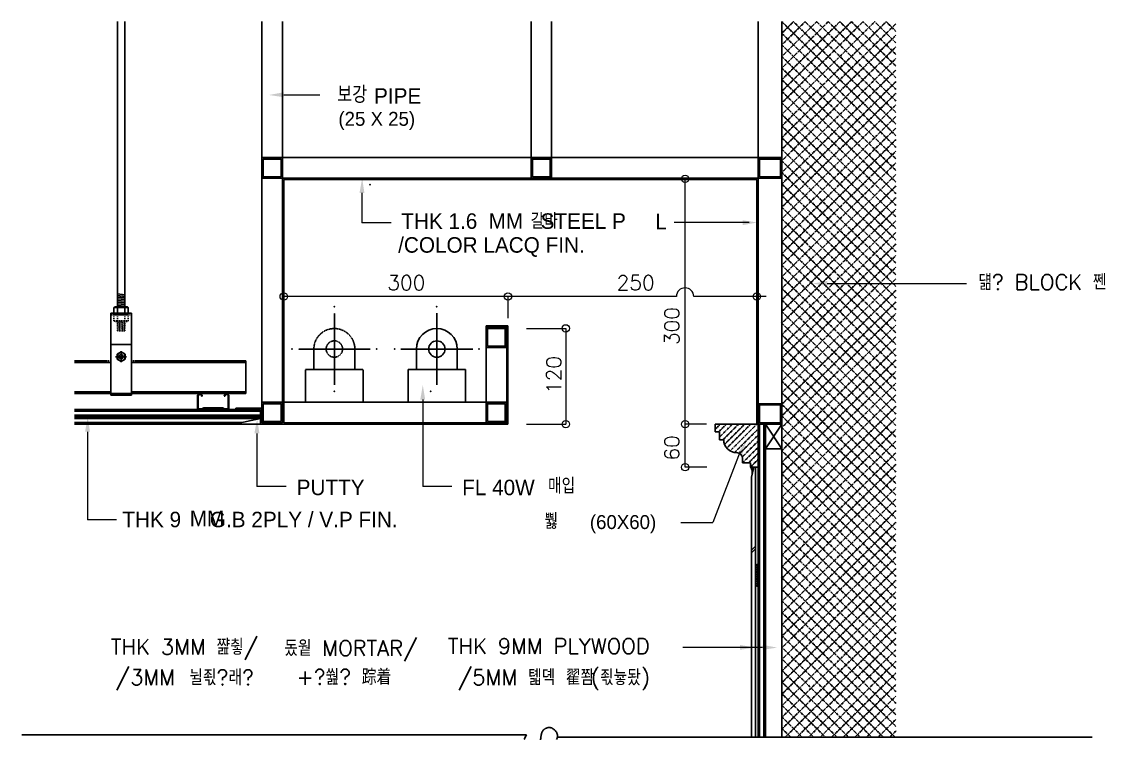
# Model space of a CAD drawing. Header units: inches. Extents: x -1249499 to 290957, y -589671 to 1013543.
# Drawn here: x -890690 to -889432, y 251800 to 252634 of the extents above; entities that cross this region are included whole.
import ezdxf

# ---------------------------------------------------------------- set-up
doc = ezdxf.new("R2010")
doc.units = ezdxf.units.IN
doc.header["$MEASUREMENT"] = 0
for name, pattern in [('CENTER', [2, 1.25, -0.25, 0.25, -0.25]), ('HD10', [0.25, 0.15, -0.1]), ('HIDDEN', [2, 1, -1]), ('HIDDEN2', [0.1875, 0.125, -0.0625])]:
    doc.linetypes.add(name, pattern=pattern)
for name, color, linetype in [('11', 13, 'CENTER'), ('2', 3, 'Continuous'), ('3', 2, 'Continuous'), ('31', 54, 'Continuous'), ('5', 5, 'Continuous'), ('9', 9, 'Continuous')]:
    doc.layers.add(name, color=color, linetype=linetype)
doc.layers.add('8', color=8, linetype='Continuous', lineweight=5)
doc.styles.add('HGS', font='ses.shx', dxfattribs={"height": 125, "bigfont": 'shs.shx'})
doc.styles.add('HS', font='romans', dxfattribs={"bigfont": 'hs'})

msp = doc.modelspace()

# ---------------------------------------------------------------- linework, layer by layer
at = {"layer": '11'}
for p, q in [((-889807.2, 252525.8), (-889699.4, 252633.6)), ((-889807.2, 252539.2), (-889712.9, 252633.6)), ((-889807.2, 252552.7), (-889726.4, 252633.6)), ((-889807.2, 252512.3), (-889686, 252633.6)), ((-889807.2, 252566.2), (-889739.8, 252633.6)), ((-889807.2, 252593.1), (-889766.8, 252633.6)), ((-889807.2, 252606.6), (-889780.2, 252633.6)), ((-889807.2, 252579.6), (-889753.3, 252633.6)), ((-889807.2, 252620.1), (-889793.7, 252633.6)), ((-889674.7, 252501), (-889807.2, 252633.5)), ((-889807.2, 252498.8), (-889674.7, 252631.3)), ((-889674.7, 252514.5), (-889793.8, 252633.6)), ((-889674.7, 252528), (-889780.3, 252633.6)), ((-889674.7, 252541.4), (-889766.9, 252633.6)), ((-889674.7, 252541.4), (-889766.9, 252633.6)), ((-889674.7, 252554.9), (-889753.4, 252633.6)), ((-889674.7, 252554.9), (-889753.4, 252633.6)), ((-889674.7, 252568.4), (-889739.9, 252633.6)), ((-889674.7, 252568.4), (-889739.9, 252633.6)), ((-889674.7, 252581.8), (-889726.5, 252633.6)), ((-889674.7, 252595.3), (-889713, 252633.6)), ((-889674.7, 252608.8), (-889699.5, 252633.6)), ((-889674.7, 252622.2), (-889686.1, 252633.6)), ((-889674.7, 252487.5), (-889807.2, 252620.1)), ((-889807.2, 252485.4), (-889674.7, 252617.9)), ((-889674.7, 252474.1), (-889807.2, 252606.6)), ((-889807.2, 252471.9), (-889674.7, 252604.4)), ((-889674.7, 252460.6), (-889807.2, 252593.1)), ((-889807.2, 252458.4), (-889674.7, 252590.9)), ((-889674.7, 252447.1), (-889807.2, 252579.6)), ((-889807.2, 252445), (-889674.7, 252577.5)), ((-889674.7, 252433.7), (-889807.2, 252566.2)), ((-889807.2, 252431.5), (-889674.7, 252564)), ((-889674.7, 252420.2), (-889807.2, 252552.7)), ((-889807.2, 252418), (-889674.7, 252550.5)), ((-889674.7, 252406.7), (-889807.2, 252539.2)), ((-889807.2, 252404.6), (-889674.7, 252537.1)), ((-889674.7, 252393.3), (-889807.2, 252525.8)), ((-889674.7, 252393.3), (-889807.2, 252525.8)), ((-889807.2, 252391.1), (-889674.7, 252523.6)), ((-889674.7, 252379.8), (-889807.2, 252512.3)), ((-889674.7, 252379.8), (-889807.2, 252512.3)), ((-889807.2, 252377.6), (-889674.7, 252510.1)), ((-889674.7, 252366.3), (-889807.2, 252498.8)), ((-889807.2, 252364.1), (-889674.7, 252496.7)), ((-889674.7, 252352.9), (-889807.2, 252485.4)), ((-889807.2, 252350.7), (-889674.7, 252483.2)), ((-889674.7, 252339.4), (-889807.2, 252471.9)), ((-889807.2, 252337.2), (-889674.7, 252469.7)), ((-889674.7, 252325.9), (-889807.2, 252458.4)), ((-889807.2, 252323.7), (-889674.7, 252456.2)), ((-889674.7, 252312.5), (-889807.2, 252445)), ((-889807.2, 252310.3), (-889674.7, 252442.8)), ((-889674.7, 252299), (-889808, 252432.2)), ((-889807.2, 252296.8), (-889674.7, 252429.3)), ((-889674.7, 252285.5), (-889807.2, 252418)), ((-889807.2, 252283.3), (-889674.7, 252415.8)), ((-889674.7, 252272), (-889807.2, 252404.6)), ((-889807.2, 252269.9), (-889674.7, 252402.4)), ((-889674.7, 252258.6), (-889807.2, 252391.1)), ((-889807.2, 252256.4), (-889674.7, 252388.9)), ((-889674.7, 252245.1), (-889807.2, 252377.6)), ((-889807.2, 252242.9), (-889674.7, 252375.4)), ((-889674.7, 252231.6), (-889807.2, 252364.1)), ((-889807.2, 252229.5), (-889674.7, 252362)), ((-889674.7, 252218.2), (-889807.2, 252350.7)), ((-889807.2, 252216), (-889674.7, 252348.5)), ((-889674.7, 252204.7), (-889807.2, 252337.2)), ((-889807.2, 252202.5), (-889674.7, 252335)), ((-889674.7, 252191.2), (-889807.2, 252323.7)), ((-889807.2, 252189.1), (-889674.7, 252321.6)), ((-889674.7, 252177.8), (-889807.2, 252310.3)), ((-889807.2, 252175.6), (-889674.7, 252308.1)), ((-889674.7, 252164.3), (-889807.2, 252296.8)), ((-889807.2, 252162.1), (-889674.7, 252294.6)), ((-889674.7, 252150.8), (-889808, 252284.1)), ((-889807.2, 252148.6), (-889674.7, 252281.2)), ((-889674.7, 252137.4), (-889807.2, 252269.9)), ((-889807.2, 252135.2), (-889674.7, 252267.7)), ((-889674.7, 252123.9), (-889807.2, 252256.4)), ((-889807.2, 252121.7), (-889674.7, 252254.2)), ((-889674.7, 252110.4), (-889807.2, 252242.9)), ((-889807.2, 252108.2), (-889674.7, 252240.7)), ((-889674.7, 252097), (-889807.2, 252229.5)), ((-889807.2, 252094.8), (-889674.7, 252227.3)), ((-889674.7, 252083.5), (-889807.2, 252216)), ((-889807.2, 252081.3), (-889674.7, 252213.8)), ((-889674.7, 252070), (-889807.2, 252202.5)), ((-889807.2, 252067.8), (-889674.7, 252200.3)), ((-889674.7, 252056.5), (-889807.2, 252189.1)), ((-889807.2, 252054.4), (-889674.7, 252186.9)), ((-889674.7, 252043.1), (-889807.2, 252175.6)), ((-889884.8, 252159.9), (-889878.7, 252166)), ((-889880.7, 252157), (-889871.7, 252166)), ((-889879.8, 252150.8), (-889864.7, 252165.9)), ((-889875.5, 252148), (-889857.5, 252166)), ((-889873.8, 252142.6), (-889850.4, 252166)), ((-889871.2, 252138.2), (-889843.4, 252166)), ((-889867.3, 252135), (-889836.3, 252166)), ((-889807.2, 252040.9), (-889674.7, 252173.4)), ((-889674.7, 252029.6), (-889807.2, 252162.1)), ((-889862.1, 252133.2), (-889834.8, 252160.4)), ((-889856.2, 252132), (-889834.8, 252153.3)), ((-889807.2, 252027.4), (-889674.7, 252159.9)), ((-889674.7, 252016.1), (-889807.2, 252148.6)), ((-889853.1, 252128), (-889834.8, 252146.3)), ((-889852.8, 252121.2), (-889834.8, 252139.2)), ((-889674.7, 252002.7), (-889808, 252135.9)), ((-889807.2, 252014), (-889674.7, 252146.5)), ((-889845.9, 252121), (-889834.8, 252132.1)), ((-889843.9, 252116), (-889834.8, 252125)), ((-889807.2, 252000.5), (-889674.7, 252133)), ((-889674.7, 251989.2), (-889807.2, 252121.7)), ((-889807.2, 251987), (-889674.7, 252119.5)), ((-889674.7, 251975.7), (-889807.2, 252108.2)), ((-889807.2, 251973.6), (-889674.7, 252106.1)), ((-889674.7, 251963), (-889807.2, 252095.5)), ((-889807.2, 251960.1), (-889674.7, 252092.6)), ((-889674.7, 251949.5), (-889807.2, 252082)), ((-889807.2, 251946.6), (-889674.7, 252079.1)), ((-889674.7, 251936), (-889807.2, 252068.5)), ((-889807.2, 251933.1), (-889674.7, 252065.7)), ((-889674.7, 251922.6), (-889807.2, 252055.1)), ((-889807.2, 251919.7), (-889674.7, 252052.2)), ((-889674.7, 251909.1), (-889807.2, 252041.6)), ((-889807.2, 251906.2), (-889674.7, 252038.7)), ((-889674.7, 251895.6), (-889807.2, 252028.1)), ((-889807.2, 251892.7), (-889674.7, 252025.2)), ((-889674.7, 251882.1), (-889807.2, 252014.7)), ((-889807.2, 251879.3), (-889674.7, 252011.8)), ((-889674.7, 251868.7), (-889807.2, 252001.2)), ((-889807.2, 251865.8), (-889674.7, 251998.3)), ((-889674.7, 251855.2), (-889808, 251988.5)), ((-889807.2, 251852.3), (-889674.7, 251984.8)), ((-889674.7, 251841.7), (-889807.2, 251974.2)), ((-889807.2, 251838.9), (-889674.7, 251971.4)), ((-889674.7, 251828.3), (-889807.2, 251960.8)), ((-889807.2, 251825.4), (-889674.7, 251957.9)), ((-889674.7, 251814.8), (-889807.2, 251947.3)), ((-889807.2, 251811.9), (-889674.7, 251944.4)), ((-889674.7, 251936), (-889676.9, 251938.2)), ((-889675.8, 251802.4), (-889807.2, 251933.8)), ((-889803.3, 251802.4), (-889674.7, 251931)), ((-889689.3, 251802.4), (-889807.2, 251920.4)), ((-889789.8, 251802.4), (-889674.7, 251917.5)), ((-889702.8, 251802.4), (-889807.2, 251906.9)), ((-889776.3, 251802.4), (-889674.7, 251904)), ((-889716.2, 251802.4), (-889807.2, 251893.4)), ((-889762.8, 251802.4), (-889674.7, 251890.6)), ((-889729.7, 251802.4), (-889807.2, 251880)), ((-889749.4, 251802.4), (-889674.7, 251877.1)), ((-889743.2, 251802.4), (-889807.2, 251866.5)), ((-889735.9, 251802.4), (-889674.7, 251863.6)), ((-889756.6, 251802.4), (-889807.2, 251853)), ((-889722.4, 251802.4), (-889674.7, 251850.2)), ((-889770.1, 251802.4), (-889807.2, 251839.6)), ((-889709, 251802.4), (-889674.7, 251836.7)), ((-889783.6, 251802.4), (-889807.2, 251826.1)), ((-889695.5, 251802.4), (-889674.7, 251823.2)), ((-889797, 251802.4), (-889807.2, 251812.6)), ((-889682, 251802.4), (-889674.7, 251809.7))]:
    msp.add_line(p, q, dxfattribs=at)
at = {"layer": '2'}
msp.add_line((-889807.2, 252633.6), (-889807.2, 251802.4), dxfattribs=at)
at = {"layer": '3'}
for p, q in [((-890412.6, 252183.2), (-890628.7, 252183.2)), ((-890412.6, 252174.6), (-890628.7, 252174.6)), ((-890411, 252184.7), (-890441.5, 252184.7)), ((-890441.5, 252184.7), (-890441.5, 252183.2)), ((-890412.6, 252183.2), (-890412.6, 252166)), ((-890412.6, 252183.2), (-890412.6, 252166)), ((-890412.6, 252166), (-890628.7, 252166)), ((-890412.6, 252172.7), (-890443.1, 252166)), ((-890412.6, 252166), (-890385.7, 252166)), ((-890411, 252167.6), (-890387.2, 252167.6)), ((-889884.8, 252157), (-889884.8, 252166)), ((-889884.8, 252166), (-889834.8, 252166)), ((-889834.8, 251802.4), (-889834.8, 252166)), ((-889826.3, 252166), (-889826.3, 252092.6)), ((-889807.2, 252166), (-889826.3, 252166)), ((-889807.2, 252137.5), (-889807.2, 252166)), ((-889884.8, 252157), (-889879.8, 252157)), ((-889879.8, 252148), (-889879.8, 252157)), ((-889879.8, 252148), (-889874.8, 252148)), ((-889834.8, 252116), (-889834.8, 252136)), ((-889826.3, 252137.5), (-889807.2, 252137.5)), ((-889852.8, 252126), (-889852.8, 252121)), ((-889843.8, 252121), (-889852.8, 252121)), ((-889843.8, 252116), (-889843.8, 252121)), ((-889843.8, 252116), (-889834.8, 252116)), ((-889839.6, 252116), (-889842.5, 252104.5)), ((-889837.7, 252116), (-889834.8, 252116)), ((-889837.7, 251802.4), (-889837.7, 252116)), ((-889826.3, 252110.8), (-889826.3, 251802.4)), ((-889842.5, 251802.4), (-889842.5, 252104.5)), ((-889834.8, 251984.4), (-889834.8, 251995.5))]:
    msp.add_line(p, q, dxfattribs=at)
for points in [[(-890480.3, 252198.7, 1), (-890485.9, 252198.7), (-890485.9, 252183.7, 0.414214), (-890485.3, 252183.2), (-890480.3, 252183.2, 0.16703), (-890480, 252183.3), (-890479.2, 252183.9, -0.16703), (-890478.8, 252184), (-890467.6, 252184), (-890456.3, 252184, -0.16703), (-890455.9, 252183.9), (-890455.2, 252183.3, 0.16703), (-890454.8, 252183.2), (-890449.9, 252183.2, 0.414214), (-890449.3, 252183.7), (-890449.3, 252198.7, 1), (-890454.8, 252198.7)], [(-890454, 252198.7, -0.414214), (-890452.1, 252200.6, -0.414214), (-890450.1, 252198.7), (-890450.1, 252184), (-890454.8, 252184, -0.16703), (-890455.2, 252184.1), (-890455.9, 252184.8, 0.16703), (-890456.3, 252184.9), (-890467.6, 252184.9), (-890478.8, 252184.9, 0.16703), (-890479.2, 252184.8), (-890480, 252184.1, -0.16703), (-890480.3, 252184), (-890485, 252184), (-890485, 252198.7, -0.414214), (-890483.1, 252200.6, -0.414214), (-890481.2, 252198.7)]]:
    msp.add_lwpolyline(points, format="xyb", dxfattribs=at)
for points in [[(-890411, 252191.4), (-890387.2, 252191.4), (-890387.2, 252167.6)], [(-890411, 252167.6), (-890411, 252191.4)]]:
    msp.add_lwpolyline(points, dxfattribs=at)
for centre, radius, start, end in [((-889859.8, 252148), 15, 179.9079, 270), ((-889859.8, 252126), 7, 0, 90)]:
    msp.add_arc(centre, radius, start, end, dxfattribs=at)
at = {"layer": '31'}
for p, q in [((-890578.8, 252302.4), (-890578.8, 252633.6)), ((-890570.2, 252302.4), (-890570.2, 252633.6)), ((-890411, 252633.6), (-890411, 252475.6)), ((-890387.2, 252633.6), (-890387.2, 252475.6)), ((-890098.5, 252633.6), (-890098.5, 252475.6)), ((-890074.7, 252633.6), (-890074.7, 252475.6)), ((-889834.8, 252633.6), (-889834.8, 252475.6)), ((-890411, 252475.6), (-890411, 252451.7)), ((-890411, 252475.6), (-890387.2, 252475.6)), ((-890387.2, 252475.6), (-890387.2, 252451.7)), ((-890387.2, 252475.6), (-890098.5, 252475.6)), ((-890074.7, 252475.6), (-889807.2, 252475.6)), ((-890411, 252451.7), (-890411, 252191.4)), ((-890387.2, 252451.7), (-890098.5, 252451.7)), ((-890387.2, 252451.7), (-890387.2, 252167.6)), ((-890074.7, 252451.7), (-889807.2, 252451.7)), ((-889834.8, 252451.7), (-889834.8, 252166)), ((-890385.7, 252450.2), (-889836.4, 252450.2)), ((-890385.7, 252450.2), (-890385.7, 252167.6)), ((-889836.4, 252450.2), (-889836.4, 252166)), ((-890570.2, 252316.4), (-890578.8, 252317.4)), ((-890570.2, 252314.5), (-890578.8, 252315.5)), ((-890570.2, 252312.6), (-890578.8, 252313.6)), ((-890566.3, 252301.5), (-890582.8, 252301.5)), ((-890582.8, 252301.5), (-890582.8, 252294.8)), ((-890568.3, 252302.4), (-890580.7, 252302.4)), ((-890570.2, 252310.7), (-890578.8, 252311.7)), ((-890570.2, 252308.8), (-890578.8, 252309.7)), ((-890570.2, 252306.9), (-890578.8, 252307.8)), ((-890570.2, 252305), (-890578.8, 252305.9)), ((-890570.2, 252303.1), (-890578.8, 252304)), ((-890578.6, 252301.5), (-890578.6, 252294.8)), ((-890570.4, 252301.5), (-890570.4, 252294.8)), ((-890566.3, 252301.5), (-890566.3, 252294.8)), ((-890586.4, 252199.6), (-890586.4, 252294.8)), ((-890562.6, 252294.8), (-890586.4, 252294.8)), ((-890566.3, 252294.8), (-890582.8, 252294.8)), ((-890562.6, 252199.6), (-890562.6, 252294.8)), ((-890207.9, 252253.3), (-890207.9, 252294.9)), ((-890150.7, 252280.3), (-890125.3, 252280.3)), ((-890150.7, 252278.8), (-890126.8, 252278.8)), ((-890126.8, 252278.8), (-890126.8, 252167.6)), ((-890125.3, 252280.3), (-890125.3, 252166)), ((-890586.4, 252258.7), (-890562.6, 252258.7)), ((-890579.3, 252247.2), (-890574.5, 252249.9)), ((-890574.5, 252244.4), (-890574.5, 252250.9)), ((-890574.5, 252249.9), (-890569.8, 252247.2)), ((-890207.9, 252253.3), (-890249.6, 252253.3)), ((-890231.7, 252229.5), (-890231.7, 252253.3)), ((-890207.9, 252253.3), (-890207.9, 252211.6)), ((-890207.9, 252253.3), (-890166.2, 252253.3)), ((-890184.1, 252229.5), (-890184.1, 252253.3)), ((-890150.7, 252255), (-890150.7, 252191.4)), ((-890150.7, 252255), (-890126.8, 252255)), ((-890628.7, 252239.6), (-890591.2, 252239.6)), ((-890574.5, 252244.4), (-890581, 252244.4)), ((-890579.3, 252241.7), (-890579.3, 252247.2)), ((-890574.5, 252238.9), (-890579.3, 252241.7)), ((-890574.5, 252244.4), (-890568.1, 252244.4)), ((-890574.5, 252244.4), (-890574.5, 252237.9)), ((-890569.8, 252241.7), (-890574.5, 252238.9)), ((-890569.8, 252247.2), (-890569.8, 252241.7)), ((-890429.6, 252239.6), (-890557.9, 252239.6)), ((-890241.2, 252191.4), (-890241.2, 252229.5)), ((-890174.6, 252229.5), (-890241.2, 252229.5)), ((-890174.6, 252191.4), (-890174.6, 252229.5)), ((-890628.7, 252201.5), (-890429.6, 252201.5)), ((-890562.6, 252199.6), (-890586.4, 252199.6)), ((-890429.6, 252201.5), (-890557.9, 252201.5)), ((-890481.2, 252198.7), (-890480.3, 252198.7)), ((-890454, 252198.7), (-890454.8, 252198.7)), ((-890385.7, 252191.4), (-890150.7, 252191.4)), ((-890150.7, 252191.4), (-890126.8, 252191.4)), ((-890385.7, 252167.6), (-890126.8, 252167.6)), ((-890385.7, 252166), (-890125.3, 252166)), ((-889807.2, 252166), (-889834.8, 252166))]:
    msp.add_line(p, q, dxfattribs=at)
at = {"layer": '31', "linetype": 'HIDDEN'}
for p, q in [((-890562.6, 252292.9), (-890586.4, 252292.9)), ((-890582.8, 252292.9), (-890566.3, 252292.9)), ((-890582.8, 252286.2), (-890582.8, 252292.9)), ((-890578.6, 252286.2), (-890578.6, 252292.9)), ((-890570.4, 252286.2), (-890570.4, 252292.9)), ((-890566.3, 252286.2), (-890566.3, 252292.9)), ((-890582.8, 252286.2), (-890566.3, 252286.2)), ((-890580.7, 252285.3), (-890568.3, 252285.3)), ((-890578.8, 252285.3), (-890578.8, 252274.5)), ((-890570.2, 252284), (-890578.8, 252285)), ((-890570.2, 252282.1), (-890578.8, 252283.1)), ((-890570.2, 252280.2), (-890578.8, 252281.2)), ((-890570.2, 252278.3), (-890578.8, 252279.3)), ((-890570.2, 252276.4), (-890578.8, 252277.4)), ((-890570.2, 252274.5), (-890578.8, 252275.5)), ((-890570.2, 252274.5), (-890578.8, 252274.5)), ((-890570.2, 252285.3), (-890570.2, 252274.5)), ((-890586.4, 252239.6), (-890591.2, 252239.6)), ((-890557.9, 252239.6), (-890562.6, 252239.6)), ((-890586.4, 252201.5), (-890591.2, 252201.5)), ((-890557.9, 252201.5), (-890562.6, 252201.5))]:
    msp.add_line(p, q, dxfattribs=at)
at = {"layer": '31', "linetype": 'HD10'}
for p, q in [((-890326.9, 252253.3), (-890326.9, 252294.9)), ((-890326.9, 252253.3), (-890368.6, 252253.3)), ((-890350.8, 252229.5), (-890350.8, 252253.3)), ((-890326.9, 252253.3), (-890285.3, 252253.3)), ((-890326.9, 252253.3), (-890326.9, 252211.6)), ((-890303.1, 252229.5), (-890303.1, 252253.3)), ((-890586.4, 252237.6), (-890628.7, 252237.6)), ((-890429.6, 252237.6), (-890562.6, 252237.6)), ((-890360.3, 252229.5), (-890293.6, 252229.5)), ((-890360.3, 252192.9), (-890360.3, 252229.5)), ((-890293.6, 252191.4), (-890293.6, 252229.5)), ((-890586.4, 252203.4), (-890628.7, 252203.4)), ((-890429.6, 252203.4), (-890562.6, 252203.4))]:
    msp.add_line(p, q, dxfattribs=at)
at = {"layer": '31', "linetype": 'Continuous'}
msp.add_line((-890429.6, 252239.6), (-890429.6, 252201.5), dxfattribs=at)
at = {"layer": '31'}
for points in [[(-890074.7, 252475.6), (-890098.5, 252475.6), (-890098.5, 252451.7)], [(-890074.7, 252451.7), (-890074.7, 252475.6)], [(-889807.2, 252475.6), (-889834.8, 252475.6), (-889834.8, 252451.7)], [(-889807.2, 252451.7), (-889807.2, 252475.6)], [(-890387.2, 252451.7), (-890411, 252451.7)], [(-890098.5, 252451.7), (-890074.7, 252451.7)], [(-889834.8, 252451.7), (-889807.2, 252451.7)], [(-890150.7, 252255), (-890150.7, 252280.3)], [(-890126.8, 252255), (-890126.8, 252278.8)], [(-890126.8, 252255), (-890126.8, 252278.8)], [(-890150.7, 252191.4), (-890150.7, 252167.6)], [(-890126.8, 252167.6), (-890126.8, 252191.4)], [(-890126.8, 252167.6), (-890126.8, 252191.4)], [(-889807.2, 252189.8), (-889834.8, 252189.8)]]:
    msp.add_lwpolyline(points, dxfattribs=at)
for points in [[(-890388.8, 252453.3), (-890409.5, 252453.3), (-890409.5, 252474), (-890388.8, 252474)], [(-890096.9, 252453.3), (-890076.2, 252453.3), (-890076.2, 252474), (-890096.9, 252474)], [(-889833.3, 252453.3), (-889808.8, 252453.3), (-889808.8, 252474), (-889833.3, 252474)], [(-890149.1, 252256.5), (-890128.4, 252256.5), (-890128.4, 252277.3), (-890149.1, 252277.3)], [(-890149.1, 252169.1), (-890128.4, 252169.1), (-890128.4, 252189.8), (-890149.1, 252189.8)], [(-889833.3, 252167.6), (-889808.8, 252167.6), (-889808.8, 252188.3), (-889833.3, 252188.3)]]:
    msp.add_lwpolyline(points, close=True, dxfattribs=at)
at = {"layer": '31', "linetype": 'HIDDEN2'}
msp.add_lwpolyline([(-890360.3, 252191.4), (-890360.3, 252192.9)], dxfattribs=at)
at = {"layer": '31', "linetype": 'HD10'}
msp.add_circle((-890326.9, 252253.3), 9.52, dxfattribs=at)
at = {"layer": '31'}
for centre, radius in [((-890207.9, 252253.3), 9.52), ((-890574.5, 252244.4), 4.76), ((-890574.5, 252244.4), 2.43)]:
    msp.add_circle(centre, radius, dxfattribs=at)
for centre, radius, start, end in [((-890580.7, 252299.7), 2.71, 40.4174, 139.5826), ((-890574.5, 252293), 9.4, 63.9922, 116.0078), ((-890568.3, 252299.7), 2.71, 40.4174, 139.5826), ((-890207.9, 252253.3), 23.8, 0, 180)]:
    msp.add_arc(centre, radius, start, end, dxfattribs=at)
at = {"layer": '31', "linetype": 'HIDDEN'}
for centre, radius, start, end in [((-890580.7, 252288), 2.71, 220.4174, 319.5826), ((-890574.5, 252294.7), 9.4, 243.9922, 296.0078), ((-890568.3, 252288), 2.71, 220.4174, 319.5826)]:
    msp.add_arc(centre, radius, start, end, dxfattribs=at)
at = {"layer": '31', "linetype": 'HD10'}
msp.add_arc((-890326.9, 252253.3), 23.8, 0, 180, dxfattribs=at)
at = {"layer": '31'}
for p in [(-890285.7, 252444.4), (-890207.9, 252302.4), (-890257, 252253.3), (-890158.8, 252253.3), (-890215.1, 252204.2)]:
    msp.add_point(p, dxfattribs=at)
at = {"layer": '31', "linetype": 'HIDDEN2'}
for p in [(-890326.9, 252302.4), (-890376, 252253.3), (-890277.8, 252253.3), (-890326.9, 252204.2)]:
    msp.add_point(p, dxfattribs=at)
at = {"layer": '5'}
for p, q in [((-890412.6, 252181.3), (-890628.7, 252181.3)), ((-890412.6, 252176.5), (-890628.7, 252176.5)), ((-890412.6, 252172.7), (-890628.7, 252172.7)), ((-890434.5, 252167.9), (-890628.7, 252167.9)), ((-889833, 252166), (-889833, 251802.4)), ((-889828.1, 252166), (-889828.1, 251802.4)), ((-889807.2, 252137.5), (-889826.3, 252166)), ((-889807.2, 252166), (-889826.3, 252137.5)), ((-889832.8, 252113.3), (-889832.8, 252113.3)), ((-889837.7, 252024.2), (-889842.5, 252019.5)), ((-889837.7, 252021.2), (-889842.5, 252016.5)), ((-889834.8, 252003.8), (-889837.7, 252000.9)), ((-889837.7, 252003.8), (-889834.8, 252000.9)), ((-889837.7, 252001.1), (-889834.8, 251998.3)), ((-889834.8, 252001.1), (-889837.7, 251998.3)), ((-889834.8, 251998.4), (-889837.7, 251995.6)), ((-889837.7, 251998.4), (-889834.8, 251995.6)), ((-889837.7, 251995.8), (-889834.8, 251992.9)), ((-889834.8, 251995.8), (-889837.7, 251992.9)), ((-889834.8, 251993.1), (-889837.7, 251990.2)), ((-889837.7, 251993.1), (-889834.8, 251990.2)), ((-889837.7, 251990.4), (-889834.8, 251987.6)), ((-889834.8, 251990.4), (-889837.7, 251987.6)), ((-889834.8, 251987.7), (-889837.7, 251984.8)), ((-889837.7, 251987.7), (-889834.8, 251984.8)), ((-889837.7, 251985.1), (-889834.8, 251982.2)), ((-889834.8, 251985.1), (-889837.7, 251982.2)), ((-889834.8, 251982.3), (-889837.7, 251979.5)), ((-889837.7, 251982.3), (-889834.8, 251979.5)), ((-889837.7, 251979.7), (-889834.8, 251976.8)), ((-889834.8, 251979.7), (-889837.7, 251976.8))]:
    msp.add_line(p, q, dxfattribs=at)
at = {"layer": '5', "linetype": 'Continuous'}
for p, q in [((-890690, 251805.2), (-890103.7, 251805.2)), ((-890068, 251802.4), (-889446.8, 251802.4))]:
    msp.add_line(p, q, dxfattribs=at)
at = {"layer": '5'}
msp.add_lwpolyline([(-890388.8, 252169.1), (-890409.5, 252169.1), (-890409.5, 252189.8), (-890388.8, 252189.8)], close=True, dxfattribs=at)
at = {"layer": '5', "linetype": 'Continuous'}
for points in [[(-890087.5, 251799.2), (-890087.4, 251800), (-890087.3, 251800.8), (-890087.2, 251801.5), (-890087.1, 251802.3), (-890087, 251803.1), (-890086.9, 251803.8), (-890086.7, 251804.6), (-890086.6, 251805.3), (-890086.4, 251806), (-890086.2, 251806.7), (-890086, 251807.3), (-890085.8, 251807.9), (-890085.5, 251808.5), (-890085.3, 251809.1), (-890085, 251809.6), (-890084.7, 251810), (-890084.3, 251810.4), (-890084, 251810.8), (-890083.6, 251811.2), (-890083.2, 251811.5), (-890082.8, 251811.8), (-890082.4, 251812.1), (-890081.9, 251812.4), (-890081.4, 251812.6), (-890081, 251812.8), (-890080.5, 251813), (-890079.9, 251813.2), (-890079.4, 251813.4), (-890078.9, 251813.5), (-890078.4, 251813.5), (-890077.8, 251813.6), (-890077.3, 251813.6), (-890076.7, 251813.6), (-890076.2, 251813.5), (-890075.6, 251813.4), (-890075.1, 251813.2), (-890074.5, 251813.1), (-890074, 251812.8), (-890073.5, 251812.5), (-890072.9, 251812.2), (-890072.4, 251811.9), (-890071.9, 251811.5), (-890071.4, 251811.1), (-890071, 251810.6), (-890070.5, 251810.1), (-890070.1, 251809.7), (-890069.7, 251809.1), (-890069.3, 251808.6), (-890069, 251808.1), (-890068.7, 251807.5), (-890068.4, 251807), (-890068.2, 251806.4), (-890068, 251805.8), (-890067.9, 251805.2), (-890067.8, 251804.5), (-890067.8, 251803.9), (-890067.8, 251803.2), (-890067.9, 251802.5), (-890068.1, 251801.9), (-890068.3, 251801.2), (-890068.6, 251800.5), (-890068.9, 251799.8)], [(-890103.7, 251805.2), (-890105.9, 251800.9), (-890106.1, 251800.6), (-890106.2, 251800.2), (-890106.3, 251799.8)]]:
    msp.add_lwpolyline(points, dxfattribs=at)
at = {"layer": '5'}
for radius, start, end in [(14.5, 356.6134, 28.9559), (15.4, 8.778, 27.0178), (16.4, 15.7437, 25.3326)]:
    msp.add_arc((-889856, 252109), radius, start, end, dxfattribs=at)
at = {"layer": '8', "linetype": 'Continuous'}
for p, q in [((-890385.7, 252548.7), (-890343.6, 252548.7)), ((-890294.8, 252434.7), (-890294.8, 252399.7)), ((-889845.2, 252400.3), (-889932.3, 252400.3)), ((-890261, 252399.7), (-890294.8, 252399.7)), ((-889754.6, 252329.5), (-889593, 252329.5)), ((-890224.3, 252194.5), (-890224.3, 252093.5)), ((-890613.5, 252157.2), (-890613.5, 252054.9)), ((-890416.8, 252155.3), (-890416.8, 252093.5)), ((-889855.5, 252134.1), (-889887.3, 252051.8)), ((-890383, 252093.5), (-890416.8, 252093.5)), ((-890190.5, 252093.5), (-890224.3, 252093.5)), ((-890579.7, 252054.9), (-890613.5, 252054.9)), ((-889829.6, 251906.5), (-889922.1, 251906.5))]:
    msp.add_line(p, q, dxfattribs=at)
at = {"layer": '8'}
for p, q in [((-889866.7, 252451), (-889930.1, 252451)), ((-889919.5, 252116), (-889919.6, 252451.7)), ((-889836.4, 252345.2), (-889836.4, 252307.1)), ((-890385.7, 252327.3), (-890385.7, 252289.2)), ((-889836.4, 252327.3), (-889836.4, 252289.2)), ((-889929.7, 252314.3), (-890385.7, 252314.3)), ((-890125.3, 252314.3), (-890125.3, 252289.2)), ((-889825.3, 252314.3), (-889909.5, 252314.3)), ((-890103.9, 252277.3), (-890058.2, 252277.3)), ((-890058.2, 252277.3), (-890058.2, 252166)), ((-890103.9, 252166), (-890058.2, 252166)), ((-889894.6, 252166), (-889919.6, 252166)), ((-889894.5, 252116), (-889919.5, 252116)), ((-889924.4, 252051.8), (-889887.3, 252051.8))]:
    msp.add_line(p, q, dxfattribs=at)
at = {"layer": '8', "color": 141}
for centre in [(-889919.6, 252451), (-890385.7, 252314.3), (-890125.3, 252314.3), (-889836.4, 252314.3), (-890058.2, 252277.3), (-890058.2, 252166), (-889919.6, 252166), (-889919.5, 252116)]:
    msp.add_circle(centre, 4.29, dxfattribs=at)
at = {"layer": '8'}
msp.add_arc((-889919.6, 252314.3), 10.1, 0, 180, dxfattribs=at)
at = {"layer": '8', "linetype": 'Continuous'}
for points in [[(-890385.8, 252551.5), (-890385.7, 252545.8), (-890402.9, 252548.4)], [(-890297.7, 252434.7), (-890292, 252434.6), (-890294.6, 252451.8)], [(-889852.8, 252397.2), (-889852.9, 252402.9), (-889835.7, 252400.3)], [(-889754.6, 252332.4), (-889754.5, 252326.7), (-889771.7, 252329.3)], [(-890227.1, 252194.5), (-890221.4, 252194.4), (-890224.2, 252211.6)], [(-890616.4, 252157.2), (-890610.7, 252157.2), (-890613.3, 252174.3)], [(-890419.7, 252155.4), (-890413.9, 252155.3), (-890416.6, 252172.5)], [(-889858.8, 252131.8), (-889853.6, 252129.3), (-889848.9, 252146.1)], [(-889855.9, 251909.6), (-889856, 251903.9), (-889838.8, 251906.5)], [(-889829.6, 251909.6), (-889829.7, 251903.9), (-889812.5, 251906.5)]]:
    msp.add_solid(points, dxfattribs=at)

# ---------------------------------------------------------------- texts
at = {"layer": '8', "color": 141, "style": 'HS'}
for s, p in [('300', (-890265.3, 252321.8)), ('250', (-889999, 252321.8))]:
    msp.add_text(s, height=17.14, dxfattribs=at).set_placement(p)
for s, p in [('300', (-889926.3, 252257.9)), ('120', (-890063.5, 252201.2)), ('60', (-889926.3, 252123.8))]:
    msp.add_text(s, height=17.14, rotation=90, dxfattribs=at).set_placement(p)
at = {"layer": '9'}
for s, height, style, p in [('보강', 19.8, 'HGS', (-890323.5, 252539)), ('       PIPE', 18, 'HGS', (-890327.6, 252538.3)), ('(25 X 25)      ', 16.2, 'HGS', (-890322.2, 252512.6)), ('THK 1.6           STEEL P ', 18, 'HGS', (-890249.2, 252392.9)), ('MM', 18, 'HGS', (-890147.8, 252393.1)), ('갈바', 18, 'HGS', (-890098.9, 252392.9)), ('L', 18, 'HGS', (-889954.3, 252392.4)), ('/COLOR LACQ FIN.', 18, 'HGS', (-890252.8, 252365.2)), ('덂? BLOCK 쩬', 18, 'HS', (-889579, 252322)), ('PUTTY', 18, 'HGS', (-890370.7, 252083.6)), ('FL 40W', 18, 'HGS', (-890178.5, 252083.5)), ('매입', 18, 'HGS', (-890078.7, 252085.3)), ('THK 9     G.B 2PLY / V.P FIN.', 18, 'HGS', (-890573.1, 252046.3)), ('MM', 18, 'HGS', (-890494.8, 252047.5)), (' \xad뿷', 18, 'HS', (-890095.1, 252044.4)), ('(60X60)      ', 16.2, 'HGS', (-890030.2, 252044.2)), ('THK 3MM 쨢츃/', 18, 'HS', (-890586.3, 251898.4)), ('돘웥 MORTAR/', 18, 'HS', (-890384.9, 251896.8)), ('THK 9MM PLYWOOD', 18, 'HS', (-890195, 251899.2)), ('/3MM                        /5MM 톏뎩 翟쫨', 18, 'HS', (-890581.1, 251863)), ('(죇늏돴)', 18, 'HS', (-890029.1, 251862.9)), ('뉠죇?래? ', 18, 'HS', (-890495.2, 251862.8)), (' +?쒎? 踪着', 18, 'HS', (-890383.3, 251863.3))]:
    msp.add_text(s, height=height, dxfattribs=dict(at, style=style)).set_placement(p)

doc.saveas('drawing.dxf')
